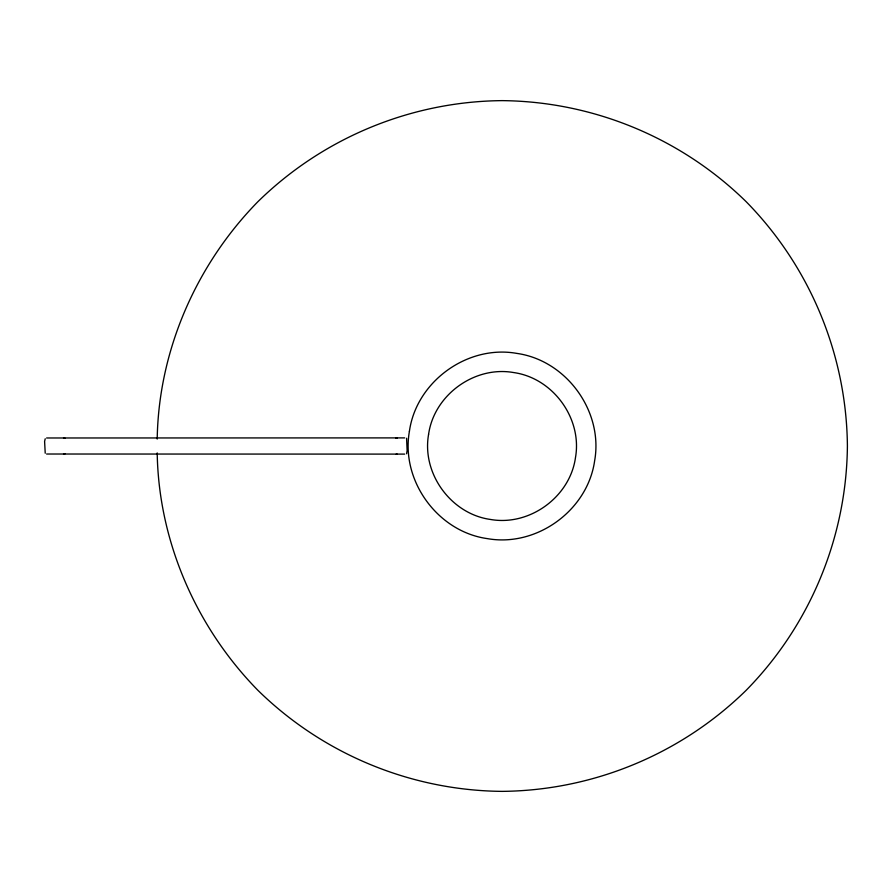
<?xml version="1.0" encoding="UTF-8"?>
<svg xmlns="http://www.w3.org/2000/svg" width="892" height="892" viewBox="0 0 892 892"><rect width="100%" height="100%" fill="white"/><g stroke="black" fill="none" stroke-linecap="round" stroke-linejoin="round"><path stroke-width="1.34" d="M157.204 439.076C158.586 350.69 196.117 264.768 257.81 201.782C322.915 137.881 410.799 101.465 502.029 100.629C593.247 101.465 681.142 137.881 746.247 201.782C810.148 266.886 846.564 354.782 847.4 446C846.564 537.218 810.148 625.114 746.247 690.218C681.142 754.119 593.247 790.535 502.029 791.371C410.799 790.535 322.915 754.119 257.81 690.218C196.117 627.232 158.586 541.31 157.204 452.924M45.224 438.764L44.6 441.417L45.224 453.236M406.574 453.76L407.131 450.583L406.574 438.24M396.672 437.983L396.015 438.24L397.163 437.894M65.06 453.76L63.533 454.106M46.607 437.983L404.689 437.894M404.689 454.106L46.607 454.017M63.533 437.894L65.06 438.24M397.163 454.106L396.204 454.106M409.406 431.327C400.631 480.699 437.693 531.721 487.355 538.623C536.728 547.398 587.739 510.335 594.652 460.673C603.427 411.301 566.364 360.279 516.702 353.377C467.33 344.602 416.308 381.665 409.406 431.327M428.584 434.371C421.626 473.507 451.017 513.959 490.399 519.445C529.536 526.403 569.988 497.011 575.474 457.629C582.431 418.493 553.04 378.041 513.658 372.555C474.511 365.597 434.058 394.989 428.584 434.371"/></g></svg>
